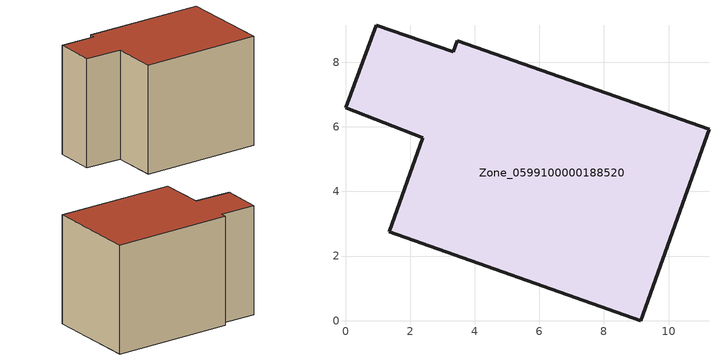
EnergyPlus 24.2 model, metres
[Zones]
Zone_0599100000188520
 floor ground (C_G): 9.14,0 1.35,2.75 2.39,5.67 0,6.59 0.95,9.14 3.34,8.31 3.46,8.66 11.25,5.92 z0.53
 wall outside (C_F): 0,6.59 2.39,5.67 1.35,2.75 9.14,0 11.25,5.92 3.46,8.66 3.34,8.31 0.95,9.14 0,6.59 z0.53:8
 roof outside (C_R): 9.14,0 11.25,5.92 3.46,8.66 3.34,8.31 0.95,9.14 0,6.59 2.39,5.67 1.35,2.75 z8
[BUILDING]
Pand.0599100000188520: North Axis=0; Terrain=City; Loads Convergence Tolerance Value=0.04; Temperature Convergence Tolerance Value=0.4; Solar Distribution=FullExterior; Maximum Number of Warmup Days=25; Minimum Number of Warmup Days=1
[Site:Location]
Rotterdam.The.Hague.AP_ZH_NLD Design_Conditions: Latitude=51.96; Longitude=4.45; Time Zone=1; Elevation=-4.5
[SITE:GROUNDTEMPERATURE:BUILDINGSURFACE]
18, 18, 18, 18, 18, 18, 18, 18, 18, 18, 18, 18
[MATERIAL] Thermal Absorptance=0.9; Solar Absorptance=0.7; Visible Absorptance=0.7
Name | Roughness | Thickness | Conductivity | Density | Specific Heat
G.TC.1965-1974 | MediumSmooth | 0.15 | 0.882353 | 540 | 1210
F.TC.1965-1974 | Rough | 0.3 | 0.697674 | 1920 | 840
R.TC.1965-1974 | MediumRough | 0.2 | 0.232558 | 1500 | 1000
[CONSTRUCTION]
C_G: G.TC.1965-1974
C_F: F.TC.1965-1974
C_R: R.TC.1965-1974
[ZONE]
Zone_0599100000188520: Type=1; Multiplier=1; Ceiling Height=Autocalculate; Volume=Autocalculate; Floor Area=autocalculate; Part of Total Floor Area=Yes
[ZONEINFILTRATION:DESIGNFLOWRATE]
Infil_Zone_0599100000188520: Zone or ZoneList or Space or SpaceList=Zone_0599100000188520; Schedule=AlwaysOn; Design Flow Rate Calculation Method=Flow/Area; Flow Rate per Floor Area=0.003; Constant Term Coefficient=1; Temperature Term Coefficient=0; Velocity Term Coefficient=0; Velocity Squared Term Coefficient=0
[HVACTEMPLATE:ZONE:IDEALLOADSAIRSYSTEM]
Zone_0599100000188520: Maximum Heating Supply Air Temperature=50; Minimum Cooling Supply Air Temperature=13; Maximum Heating Supply Air Humidity Ratio=0.0156; Minimum Cooling Supply Air Humidity Ratio=0.0077; Heating Limit=NoLimit; Cooling Limit=NoLimit; Dehumidification Control Type=ConstantSensibleHeatRatio; Cooling Sensible Heat Ratio=0.7; Dehumidification Setpoint=60; Humidification Control Type=None; Humidification Setpoint=30; Outdoor Air Method=None; Outdoor Air Flow Rate per Person=0.00944; Outdoor Air Flow Rate per Zone Floor Area=0; Outdoor Air Flow Rate per Zone=0; Demand Controlled Ventilation Type=None; Outdoor Air Economizer Type=NoEconomizer; Heat Recovery Type=None; Sensible Heat Recovery Effectiveness=0.7; Latent Heat Recovery Effectiveness=0.65
[ZONECONTROL:THERMOSTAT]
ThermostatControl_Zone_0599100000188520: Zone or ZoneList=Zone_0599100000188520; Control Type Schedule=DualSetpointControlType; Control 1=Thermostat_Zone_0599100000188520; Temperature Difference Between Cutout And Setpoint=0
[THERMOSTATSETPOINT:DUALSETPOINT]
Thermostat_Zone_0599100000188520: Heating Setpoint Temperature Schedule=HeatingSetpoint_Zone_0599100000188520; Cooling Setpoint Temperature Schedule=CoolingSetpoint_Zone_0599100000188520
[SCHEDULE:COMPACT]
HeatingSetpoint_Zone_0599100000188520: Through: 12/31, For: AllDays, Until: 24:00, 21
CoolingSetpoint_Zone_0599100000188520: Through: 12/31, For: AllDays, Until: 24:00, 24
DualSetpointControlType: Through: 12/31, For: AllDays, Until: 24:00, 4
AlwaysOn: Through: 12/31, For: AllDays, Until: 24:00, 1
